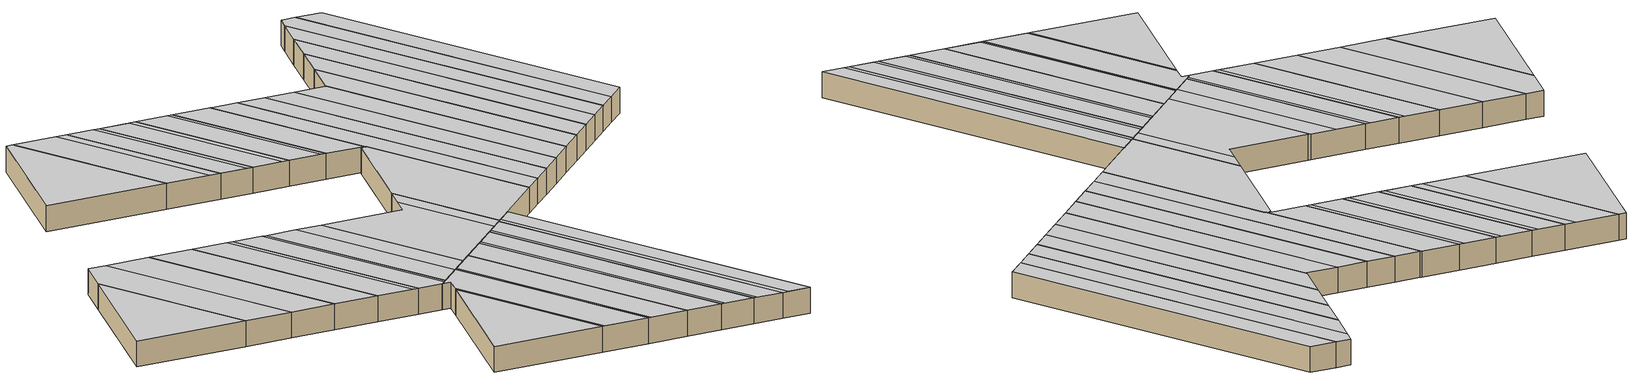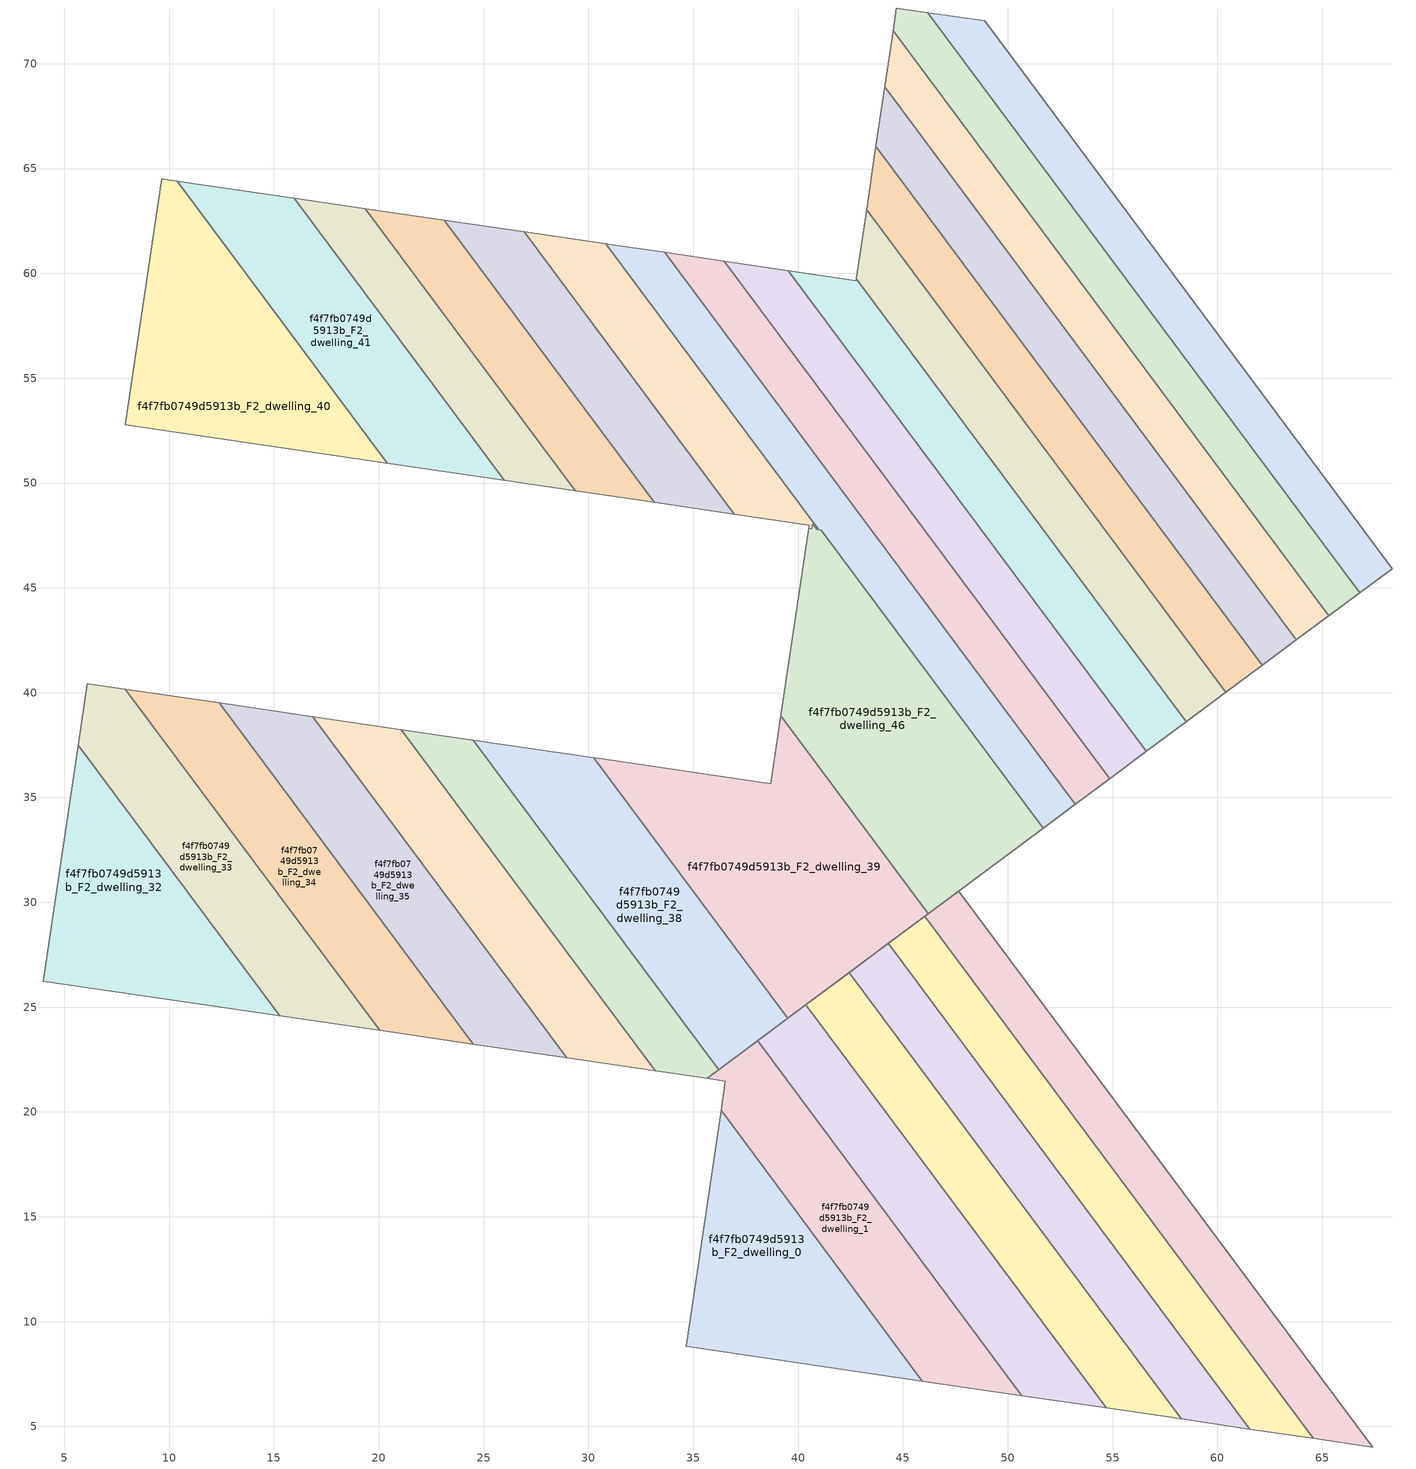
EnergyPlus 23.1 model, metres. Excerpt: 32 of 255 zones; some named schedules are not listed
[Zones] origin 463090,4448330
f4f7fb0749d5913b_F2_dwelling_0
 floor to f4f7fb0749d5913b_F1_dwelling_0 (EU_floor_Construction): 36.33,20.07 45.93,7.17 34.66,8.82 z6
 wall adiabatic (EU_wall_Construction): 36.33,20.07 34.66,8.82 45.93,7.17 z6:9
 wall to f4f7fb0749d5913b_F2_dwelling_1 (EU_wall_Construction): 45.93,7.17 36.33,20.07 z6:9
 ceiling to f4f7fb0749d5913b_F3_dwelling_0 (EU_floor_Construction): 45.93,7.17 36.33,20.07 34.66,8.82 z9
f4f7fb0749d5913b_F2_dwelling_1
 floor to f4f7fb0749d5913b_F1_dwelling_1 (EU_floor_Construction): 38.07,23.39 50.67,6.47 45.93,7.17 36.33,20.07 36.53,21.47 35.66,21.6 z6
 wall adiabatic (EU_wall_Construction): 38.07,23.39 35.66,21.6 36.53,21.47 36.33,20.07 / 45.93,7.17 50.67,6.47 z6:9
 wall to f4f7fb0749d5913b_F2_dwelling_2 (EU_wall_Construction): 50.67,6.47 38.07,23.39 z6:9
 ceiling to f4f7fb0749d5913b_F3_dwelling_1 (EU_floor_Construction): 50.67,6.47 38.07,23.39 35.66,21.6 36.53,21.47 36.35,20.25 46.11,7.14 z9
 ceiling to f4f7fb0749d5913b_F3_dwelling_0 (EU_floor_Construction): 46.11,7.14 36.35,20.25 36.33,20.07 45.93,7.17 z9
f4f7fb0749d5913b_F2_dwelling_2
 floor to f4f7fb0749d5913b_F1_dwelling_2 (EU_floor_Construction): 40.38,25.11 54.69,5.88 50.67,6.47 38.07,23.39 z6
 wall to f4f7fb0749d5913b_F2_dwelling_3 (EU_wall_Construction): 54.69,5.88 40.38,25.11 z6:9
 wall adiabatic (EU_wall_Construction): 50.67,6.47 54.69,5.88 / 40.38,25.11 38.07,23.39 z6:9
 ceiling to f4f7fb0749d5913b_F3_dwelling_2 (EU_floor_Construction): 54.69,5.88 40.38,25.11 38.23,23.51 50.94,6.43 z9
 ceiling to f4f7fb0749d5913b_F3_dwelling_1 (EU_floor_Construction): 50.94,6.43 38.23,23.51 38.07,23.39 50.67,6.47 z9
f4f7fb0749d5913b_F2_dwelling_3
 floor to f4f7fb0749d5913b_F1_dwelling_3 (EU_floor_Construction): 42.43,26.64 58.28,5.36 54.69,5.88 40.38,25.11 z6
 wall to f4f7fb0749d5913b_F2_dwelling_4 (EU_wall_Construction): 58.28,5.36 42.43,26.64 z6:9
 wall adiabatic (EU_wall_Construction): 54.69,5.88 58.28,5.36 / 42.43,26.64 40.38,25.11 z6:9
 ceiling adiabatic (EU_roof_Construction): 58.28,5.36 42.43,26.64 40.38,25.11 54.69,5.88 z9
f4f7fb0749d5913b_F2_dwelling_32
 floor to f4f7fb0749d5913b_F1_dwelling_32 (EU_floor_Construction): 5.66,37.49 15.27,24.59 4,26.24 z6
 wall adiabatic (EU_wall_Construction): 5.66,37.49 4,26.24 15.27,24.59 z6:9
 wall to f4f7fb0749d5913b_F2_dwelling_33 (EU_wall_Construction): 15.27,24.59 5.66,37.49 z6:9
 ceiling to f4f7fb0749d5913b_F3_dwelling_31 (EU_floor_Construction): 15.27,24.59 5.66,37.49 4,26.24 z9
f4f7fb0749d5913b_F2_dwelling_33
 floor to f4f7fb0749d5913b_F1_dwelling_33 (EU_floor_Construction): 7.92,40.17 20.04,23.89 15.27,24.59 5.66,37.49 6.1,40.43 z6
 wall adiabatic (EU_wall_Construction): 15.27,24.59 20.04,23.89 / 7.92,40.17 6.1,40.43 5.66,37.49 z6:9
 wall to f4f7fb0749d5913b_F2_dwelling_34 (EU_wall_Construction): 20.04,23.89 7.92,40.17 z6:9
 ceiling to f4f7fb0749d5913b_F3_dwelling_32 (EU_floor_Construction): 20.04,23.89 7.92,40.17 6.1,40.43 5.66,37.49 15.27,24.59 z9
f4f7fb0749d5913b_F2_dwelling_34
 floor to f4f7fb0749d5913b_F1_dwelling_34 (EU_floor_Construction): 12.39,39.51 24.5,23.23 20.04,23.89 7.92,40.17 z6
 wall adiabatic (EU_wall_Construction): 12.39,39.51 7.92,40.17 / 20.04,23.89 24.5,23.23 z6:9
 wall to f4f7fb0749d5913b_F2_dwelling_35 (EU_wall_Construction): 24.5,23.23 12.39,39.51 z6:9
 ceiling to f4f7fb0749d5913b_F3_dwelling_33 (EU_floor_Construction): 24.5,23.23 12.39,39.51 7.92,40.17 20.04,23.89 z9
f4f7fb0749d5913b_F2_dwelling_35
 floor to f4f7fb0749d5913b_F1_dwelling_35 (EU_floor_Construction): 16.85,38.86 28.97,22.58 24.5,23.23 12.39,39.51 z6
 wall adiabatic (EU_wall_Construction): 16.85,38.86 12.39,39.51 / 24.5,23.23 28.97,22.58 z6:9
 wall to f4f7fb0749d5913b_F2_dwelling_36 (EU_wall_Construction): 28.97,22.58 16.85,38.86 z6:9
 ceiling to f4f7fb0749d5913b_F3_dwelling_34 (EU_floor_Construction): 28.97,22.58 16.85,38.86 12.39,39.51 24.5,23.23 z9
f4f7fb0749d5913b_F2_dwelling_36
 floor to f4f7fb0749d5913b_F1_dwelling_36 (EU_floor_Construction): 21.08,38.24 33.19,21.96 28.97,22.58 16.85,38.86 z6
 wall adiabatic (EU_wall_Construction): 21.08,38.24 16.85,38.86 / 28.97,22.58 33.19,21.96 z6:9
 wall to f4f7fb0749d5913b_F2_dwelling_37 (EU_wall_Construction): 33.19,21.96 21.08,38.24 z6:9
 ceiling to f4f7fb0749d5913b_F3_dwelling_35 (EU_floor_Construction): 32.56,22.05 20.45,38.33 16.85,38.86 28.97,22.58 z9
 ceiling to f4f7fb0749d5913b_F3_dwelling_36 (EU_floor_Construction): 33.19,21.96 21.08,38.24 20.45,38.33 32.56,22.05 z9
f4f7fb0749d5913b_F2_dwelling_37
 floor to f4f7fb0749d5913b_F1_dwelling_37 (EU_floor_Construction): 24.51,37.74 36.21,22.01 35.66,21.6 33.19,21.96 21.08,38.24 z6
 wall adiabatic (EU_wall_Construction): 33.19,21.96 35.66,21.6 36.21,22.01 / 24.51,37.74 21.08,38.24 z6:9
 wall to f4f7fb0749d5913b_F2_dwelling_38 (EU_wall_Construction): 36.21,22.01 24.51,37.74 z6:9
 ceiling to f4f7fb0749d5913b_F3_dwelling_36 (EU_floor_Construction): 35.97,21.83 24.09,37.8 21.08,38.24 33.19,21.96 35.66,21.6 z9
 ceiling to f4f7fb0749d5913b_F3_dwelling_37 (EU_floor_Construction): 36.21,22.01 24.51,37.74 24.09,37.8 35.97,21.83 z9
f4f7fb0749d5913b_F2_dwelling_38
 floor to f4f7fb0749d5913b_F1_dwelling_38 (EU_floor_Construction): 30.25,36.89 39.51,24.46 36.21,22.01 24.51,37.74 z6
 wall adiabatic (EU_wall_Construction): 30.25,36.89 24.51,37.74 / 36.21,22.01 39.51,24.46 z6:9
 wall to f4f7fb0749d5913b_F2_dwelling_39 (EU_wall_Construction): 39.51,24.46 30.25,36.89 z6:9
 ceiling to f4f7fb0749d5913b_F3_dwelling_37 (EU_floor_Construction): 37.98,23.33 27.59,37.28 24.51,37.74 36.21,22.01 z9
 ceiling to f4f7fb0749d5913b_F3_dwelling_38 (EU_floor_Construction): 39.51,24.46 30.25,36.89 27.6,37.28 37.98,23.33 z9
f4f7fb0749d5913b_F2_dwelling_39
 floor to f4f7fb0749d5913b_F1_dwelling_39 (EU_floor_Construction): 39.18,38.9 46.21,29.45 39.63,24.56 39.51,24.46 30.25,36.89 30.47,36.86 38.7,35.66 z6
 wall adiabatic (EU_wall_Construction): 39.18,38.9 38.7,35.66 30.47,36.86 30.25,36.89 / 39.51,24.46 39.63,24.56 46.21,29.45 z6:9
 wall to f4f7fb0749d5913b_F2_dwelling_46 (EU_wall_Construction): 46.21,29.45 39.18,38.9 z6:9
 ceiling to f4f7fb0749d5913b_F3_dwelling_38 (EU_floor_Construction): 42.69,26.83 45.21,28.71 38.92,37.15 38.7,35.66 30.47,36.86 30.25,36.89 39.51,24.46 39.6,24.53 39.63,24.56 42.62,26.78 z9
 ceiling to f4f7fb0749d5913b_F3_dwelling_45 (EU_floor_Construction): 46.21,29.45 39.18,38.9 38.92,37.15 45.21,28.71 z9
f4f7fb0749d5913b_F2_dwelling_4
 floor to f4f7fb0749d5913b_F1_dwelling_4 (EU_floor_Construction): 44.31,28.04 61.55,4.88 58.28,5.36 42.43,26.64 z6
 wall to f4f7fb0749d5913b_F2_dwelling_5 (EU_wall_Construction): 61.55,4.88 44.31,28.04 z6:9
 wall adiabatic (EU_wall_Construction): 58.28,5.36 61.55,4.88 / 44.31,28.04 42.43,26.64 z6:9
 ceiling to f4f7fb0749d5913b_F3_dwelling_4 (EU_floor_Construction): 61.55,4.88 44.31,28.04 42.69,26.83 58.71,5.29 z9
 ceiling to f4f7fb0749d5913b_F3_dwelling_3 (EU_floor_Construction): 58.71,5.29 42.69,26.83 42.43,26.64 58.28,5.36 z9
f4f7fb0749d5913b_F2_dwelling_40
 floor to f4f7fb0749d5913b_F1_dwelling_40 (EU_floor_Construction): 10.39,64.41 20.41,50.94 7.92,52.78 9.65,64.51 z6
 wall adiabatic (EU_wall_Construction): 10.39,64.41 9.65,64.51 7.92,52.78 20.41,50.94 z6:9
 wall to f4f7fb0749d5913b_F2_dwelling_41 (EU_wall_Construction): 20.41,50.94 10.39,64.41 z6:9
 ceiling to f4f7fb0749d5913b_F3_dwelling_39 (EU_floor_Construction): 20.41,50.94 10.39,64.41 9.65,64.51 7.92,52.78 z9
f4f7fb0749d5913b_F2_dwelling_41
 floor to f4f7fb0749d5913b_F1_dwelling_41 (EU_floor_Construction): 15.97,63.59 25.99,50.12 20.41,50.94 10.39,64.41 z6
 wall adiabatic (EU_wall_Construction): 20.41,50.94 25.99,50.12 / 15.97,63.59 10.39,64.41 z6:9
 wall to f4f7fb0749d5913b_F2_dwelling_42 (EU_wall_Construction): 25.99,50.12 15.97,63.59 z6:9
 ceiling to f4f7fb0749d5913b_F3_dwelling_40 (EU_floor_Construction): 24.8,50.3 14.78,63.76 10.39,64.41 20.41,50.94 z9
 ceiling to f4f7fb0749d5913b_F3_dwelling_41 (EU_floor_Construction): 25.99,50.12 15.97,63.59 14.78,63.76 24.8,50.3 z9
f4f7fb0749d5913b_F2_dwelling_42
 floor to f4f7fb0749d5913b_F1_dwelling_42 (EU_floor_Construction): 19.34,63.09 29.36,49.63 25.99,50.12 15.97,63.59 z6
 wall to f4f7fb0749d5913b_F2_dwelling_43 (EU_wall_Construction): 29.36,49.63 19.34,63.09 z6:9
 wall adiabatic (EU_wall_Construction): 25.99,50.12 29.36,49.63 / 19.34,63.09 15.97,63.59 z6:9
 ceiling to f4f7fb0749d5913b_F3_dwelling_41 (EU_floor_Construction): 28.73,49.72 18.71,63.18 15.97,63.59 25.99,50.12 z9
 ceiling to f4f7fb0749d5913b_F3_dwelling_42 (EU_floor_Construction): 29.36,49.63 19.34,63.09 18.71,63.18 28.73,49.72 z9
f4f7fb0749d5913b_F2_dwelling_43
 floor to f4f7fb0749d5913b_F1_dwelling_43 (EU_floor_Construction): 23.11,62.54 33.13,49.08 29.36,49.63 19.34,63.09 z6
 wall adiabatic (EU_wall_Construction): 23.11,62.54 19.34,63.09 / 29.36,49.63 33.13,49.08 z6:9
 wall to f4f7fb0749d5913b_F2_dwelling_44 (EU_wall_Construction): 33.13,49.08 23.11,62.54 z6:9
 ceiling to f4f7fb0749d5913b_F3_dwelling_42 (EU_floor_Construction): 32.43,49.18 22.41,62.64 19.34,63.09 29.36,49.63 z9
 ceiling to f4f7fb0749d5913b_F3_dwelling_43 (EU_floor_Construction): 33.13,49.08 23.11,62.54 22.55,62.62 22.41,62.64 32.43,49.18 z9
f4f7fb0749d5913b_F2_dwelling_44
 floor to f4f7fb0749d5913b_F1_dwelling_44 (EU_floor_Construction): 26.93,61.98 36.95,48.52 33.13,49.08 23.11,62.54 z6
 wall adiabatic (EU_wall_Construction): 26.93,61.98 23.11,62.54 / 33.13,49.08 36.95,48.52 z6:9
 wall to f4f7fb0749d5913b_F2_dwelling_45 (EU_wall_Construction): 36.95,48.52 26.93,61.98 z6:9
 ceiling adiabatic (EU_roof_Construction): 36.39,48.6 26.37,62.06 23.11,62.54 33.13,49.08 z9
 ceiling to f4f7fb0749d5913b_F3_dwelling_44 (EU_floor_Construction): 36.95,48.52 26.93,61.98 26.37,62.06 36.39,48.6 z9
f4f7fb0749d5913b_F2_dwelling_45
 floor to f4f7fb0749d5913b_F1_dwelling_45 (EU_floor_Construction): 30.84,61.41 40.99,47.77 40.9,47.79 40.69,48.06 40.65,47.82 40.5,47.84 40.53,47.99 36.95,48.52 26.93,61.98 z6
 wall to f4f7fb0749d5913b_F2_dwelling_46 (EU_wall_Construction): 40.5,47.84 40.65,47.82 40.69,48.06 40.9,47.79 z6:9
 wall adiabatic (EU_wall_Construction): 36.95,48.52 40.53,47.99 40.5,47.84 / 30.84,61.41 26.93,61.98 / 40.9,47.79 40.99,47.77 z6:9
 wall to f4f7fb0749d5913b_F2_dwelling_47 (EU_wall_Construction): 40.99,47.77 30.84,61.41 z6:9
 ceiling to f4f7fb0749d5913b_F3_dwelling_44 (EU_floor_Construction): 40.99,47.77 30.84,61.41 26.93,61.98 36.95,48.52 40.53,47.99 40.5,47.84 40.65,47.82 40.69,48.06 40.9,47.79 z9
f4f7fb0749d5913b_F2_dwelling_46
 floor to f4f7fb0749d5913b_F1_dwelling_46 (EU_floor_Construction): 41.1,47.75 51.69,33.53 46.21,29.45 39.18,38.9 40.5,47.84 40.65,47.82 40.69,48.06 40.9,47.79 z6
 wall adiabatic (EU_wall_Construction): 41.1,47.75 40.9,47.79 / 46.21,29.45 51.69,33.53 / 40.5,47.84 39.18,38.9 z6:9
 wall to f4f7fb0749d5913b_F2_dwelling_47 (EU_wall_Construction): 51.69,33.53 41.1,47.75 z6:9
 ceiling to f4f7fb0749d5913b_F3_dwelling_45 (EU_floor_Construction): 51.69,33.53 41.1,47.75 40.9,47.79 40.69,48.06 40.65,47.82 40.5,47.84 39.18,38.9 46.21,29.45 z9
f4f7fb0749d5913b_F2_dwelling_47
 floor to f4f7fb0749d5913b_F1_dwelling_47 (EU_floor_Construction): 41.1,47.75 40.99,47.77 30.84,61.41 30.96,61.39 33.64,61 53.23,34.68 51.69,33.53 z6
 wall adiabatic (EU_wall_Construction): 33.64,61 30.96,61.39 30.84,61.41 / 51.69,33.53 53.23,34.68 / 40.99,47.77 41.1,47.75 z6:9
 wall to f4f7fb0749d5913b_F2_dwelling_48 (EU_wall_Construction): 53.23,34.68 33.64,61 z6:9
 ceiling to f4f7fb0749d5913b_F3_dwelling_46 (EU_floor_Construction): 53.23,34.68 33.64,61 30.96,61.39 30.84,61.41 40.99,47.77 41.1,47.75 51.69,33.53 z9
f4f7fb0749d5913b_F2_dwelling_48
 floor to f4f7fb0749d5913b_F1_dwelling_48 (EU_floor_Construction): 36.49,60.58 54.86,35.89 53.23,34.68 33.64,61 z6
 wall adiabatic (EU_wall_Construction): 36.49,60.58 33.64,61 / 53.23,34.68 54.86,35.89 z6:9
 wall to f4f7fb0749d5913b_F2_dwelling_49 (EU_wall_Construction): 54.86,35.89 36.49,60.58 z6:9
 ceiling to f4f7fb0749d5913b_F3_dwelling_47 (EU_floor_Construction): 54.86,35.89 36.49,60.58 33.64,61 53.23,34.68 z9
f4f7fb0749d5913b_F2_dwelling_49
 floor to f4f7fb0749d5913b_F1_dwelling_49 (EU_floor_Construction): 39.54,60.13 56.61,37.2 54.86,35.89 36.49,60.58 z6
 wall adiabatic (EU_wall_Construction): 39.54,60.13 36.49,60.58 / 54.86,35.89 56.61,37.2 z6:9
 wall to f4f7fb0749d5913b_F2_dwelling_50 (EU_wall_Construction): 56.61,37.2 39.54,60.13 z6:9
 ceiling to f4f7fb0749d5913b_F3_dwelling_48 (EU_floor_Construction): 56.61,37.2 39.54,60.13 36.49,60.58 54.86,35.89 z9
f4f7fb0749d5913b_F2_dwelling_5
 floor to f4f7fb0749d5913b_F1_dwelling_5 (EU_floor_Construction): 46.04,29.33 64.57,4.43 61.55,4.88 44.31,28.04 z6
 wall to f4f7fb0749d5913b_F2_dwelling_6 (EU_wall_Construction): 64.57,4.43 46.04,29.33 z6:9
 wall adiabatic (EU_wall_Construction): 61.55,4.88 64.57,4.43 / 46.04,29.33 44.31,28.04 z6:9
 ceiling to f4f7fb0749d5913b_F3_dwelling_5 (EU_floor_Construction): 64.57,4.43 46.05,29.33 44.6,28.25 62.05,4.8 z9
 ceiling to f4f7fb0749d5913b_F3_dwelling_4 (EU_floor_Construction): 62.05,4.8 44.6,28.25 44.31,28.04 61.55,4.88 z9
f4f7fb0749d5913b_F2_dwelling_50
 floor to f4f7fb0749d5913b_F1_dwelling_50 (EU_floor_Construction): 42.78,59.74 58.51,38.61 56.61,37.2 39.54,60.13 42.77,59.66 z6
 wall adiabatic (EU_wall_Construction): 56.61,37.2 58.51,38.61 / 42.78,59.74 42.77,59.66 39.54,60.13 z6:9
 wall to f4f7fb0749d5913b_F2_dwelling_51 (EU_wall_Construction): 58.51,38.61 42.78,59.74 z6:9
 ceiling to f4f7fb0749d5913b_F3_dwelling_49 (EU_floor_Construction): 58.51,38.61 42.78,59.74 42.77,59.66 39.54,60.13 56.61,37.2 z9
f4f7fb0749d5913b_F2_dwelling_51
 floor to f4f7fb0749d5913b_F1_dwelling_51 (EU_floor_Construction): 43.27,63.03 60.4,40.01 58.51,38.61 42.78,59.74 z6
 wall adiabatic (EU_wall_Construction): 43.27,63.03 42.78,59.74 / 58.51,38.61 60.4,40.01 z6:9
 wall to f4f7fb0749d5913b_F2_dwelling_52 (EU_wall_Construction): 60.4,40.01 43.27,63.03 z6:9
 ceiling to f4f7fb0749d5913b_F3_dwelling_50 (EU_floor_Construction): 60.4,40.01 43.27,63.03 42.78,59.74 58.51,38.61 z9
f4f7fb0749d5913b_F2_dwelling_52
 floor to f4f7fb0749d5913b_F1_dwelling_52 (EU_floor_Construction): 43.72,66.07 62.14,41.31 60.4,40.01 43.27,63.03 z6
 wall adiabatic (EU_wall_Construction): 43.72,66.07 43.27,63.03 / 60.4,40.01 62.14,41.31 z6:9
 wall to f4f7fb0749d5913b_F2_dwelling_53 (EU_wall_Construction): 62.14,41.31 43.72,66.07 z6:9
 ceiling to f4f7fb0749d5913b_F3_dwelling_51 (EU_floor_Construction): 62.14,41.31 43.72,66.07 43.27,63.03 60.4,40.01 z9
f4f7fb0749d5913b_F2_dwelling_53
 floor to f4f7fb0749d5913b_F1_dwelling_53 (EU_floor_Construction): 44.14,68.91 63.77,42.52 62.14,41.31 43.72,66.07 z6
 wall adiabatic (EU_wall_Construction): 44.14,68.91 43.72,66.07 / 62.14,41.31 63.77,42.52 z6:9
 wall to f4f7fb0749d5913b_F2_dwelling_54 (EU_wall_Construction): 63.77,42.52 44.14,68.91 z6:9
 ceiling to f4f7fb0749d5913b_F3_dwelling_52 (EU_floor_Construction): 63.77,42.52 44.14,68.91 43.72,66.07 62.14,41.31 z9
f4f7fb0749d5913b_F2_dwelling_54
 floor to f4f7fb0749d5913b_F1_dwelling_54 (EU_floor_Construction): 44.53,71.58 65.31,43.67 63.77,42.52 44.14,68.91 z6
 wall adiabatic (EU_wall_Construction): 44.53,71.58 44.14,68.91 / 63.77,42.52 65.31,43.67 z6:9
 wall to f4f7fb0749d5913b_F2_dwelling_55 (EU_wall_Construction): 65.31,43.67 44.53,71.58 z6:9
 ceiling to f4f7fb0749d5913b_F3_dwelling_53 (EU_floor_Construction): 65.31,43.67 44.53,71.58 44.14,68.91 63.77,42.52 z9
f4f7fb0749d5913b_F2_dwelling_55
 floor to f4f7fb0749d5913b_F1_dwelling_55 (EU_floor_Construction): 46.19,72.44 66.79,44.77 65.31,43.67 44.53,71.58 44.69,72.66 z6
 wall adiabatic (EU_wall_Construction): 65.31,43.67 66.79,44.77 / 46.19,72.44 44.69,72.66 44.53,71.58 z6:9
 wall to f4f7fb0749d5913b_F2_dwelling_56 (EU_wall_Construction): 66.79,44.77 46.19,72.44 z6:9
 ceiling to f4f7fb0749d5913b_F3_dwelling_54 (EU_floor_Construction): 66.79,44.77 46.19,72.44 44.69,72.66 44.53,71.58 65.31,43.67 z9
f4f7fb0749d5913b_F2_dwelling_56
 floor to f4f7fb0749d5913b_F1_dwelling_56 (EU_floor_Construction): 48.9,72.04 68.34,45.92 66.79,44.77 46.19,72.44 z6
 wall adiabatic (EU_wall_Construction): 48.9,72.04 46.19,72.44 / 66.79,44.77 68.34,45.92 z6:9
 wall to f4f7fb0749d5913b_F2_dwelling_57 (EU_wall_Construction): 68.34,45.92 48.9,72.04 z6:9
 ceiling to f4f7fb0749d5913b_F3_dwelling_55 (EU_floor_Construction): 68.34,45.92 48.9,72.04 46.19,72.44 66.79,44.77 z9
f4f7fb0749d5913b_F2_dwelling_6
 floor to f4f7fb0749d5913b_F1_dwelling_6 (EU_floor_Construction): 47.67,30.54 67.4,4.02 64.57,4.43 46.04,29.33 z6
 wall to f4f7fb0749d5913b_F2_dwelling_7 (EU_wall_Construction): 67.4,4.02 47.67,30.54 z6:9
 wall adiabatic (EU_wall_Construction): 64.57,4.43 67.4,4.02 / 47.67,30.54 46.04,29.33 z6:9
 ceiling to f4f7fb0749d5913b_F3_dwelling_6 (EU_floor_Construction): 67.4,4.02 47.67,30.54 46.37,29.57 65.14,4.35 z9
 ceiling to f4f7fb0749d5913b_F3_dwelling_5 (EU_floor_Construction): 65.14,4.35 46.37,29.57 46.05,29.33 64.57,4.43 z9
[Building]
EU S2 Campaign: North Axis=0; Terrain=City; Solar Distribution=FullExterior
[Site:Location]
Yerevan-Zvartnots.Intl.AP: Latitude=40.15; Longitude=44.383; Time Zone=4; Elevation=854
[SizingPeriod:WeatherFileDays]
AnnualSizingPeriod: Begin Month=1; Begin Day of Month=1; End Month=12; End Day of Month=31; Day of Week for Start Day=Monday; Use Weather File Daylight Saving Period=No; Use Weather File Rain and Snow Indicators=No
[MATERIAL]
EU_InternalMass_Material: Roughness=MediumRough; Thickness=0.1; Conductivity=1; Density=1800; Specific Heat=900; Thermal Absorptance=0.9; Solar Absorptance=0.7; Visible Absorptance=0.7
[MATERIAL:NOMASS] Roughness=MediumRough; Thermal Absorptance=0.9; Solar Absorptance=0.7; Visible Absorptance=0.7
Name | Thermal Resistance
EU_wall_NoMass | 1.08488
EU_roof_NoMass | 1.50123
EU_floor_NoMass | 0.493739
[CONSTRUCTION]
EU_wall_Construction: EU_wall_NoMass
EU_roof_Construction: EU_roof_NoMass
EU_floor_Construction: EU_floor_NoMass
EU_InternalMass_Construction: EU_InternalMass_Material
[ZONE] Type=1; Multiplier=1; Ceiling Height=autocalculate; Floor Area=autocalculate; Part of Total Floor Area=Yes
Name | Volume
f4f7fb0749d5913b_F2_dwelling_0; f4f7fb0749d5913b_F2_dwelling_32 | 194.309
f4f7fb0749d5913b_F2_dwelling_1 | 194.262
f4f7fb0749d5913b_F2_dwelling_2 | 194.34
f4f7fb0749d5913b_F2_dwelling_3 | 194.289
f4f7fb0749d5913b_F2_dwelling_33 | 194.268
f4f7fb0749d5913b_F2_dwelling_34 | 194.323
f4f7fb0749d5913b_F2_dwelling_35 | 194.274
f4f7fb0749d5913b_F2_dwelling_36 | 183.824
f4f7fb0749d5913b_F2_dwelling_37 | 148.698
f4f7fb0749d5913b_F2_dwelling_38 | 216.167
f4f7fb0749d5913b_F2_dwelling_39 | 299.967
f4f7fb0749d5913b_F2_dwelling_4 | 194.328
f4f7fb0749d5913b_F2_dwelling_40 | 237.947
f4f7fb0749d5913b_F2_dwelling_41 | 200.844
f4f7fb0749d5913b_F2_dwelling_42 | 121.241
f4f7fb0749d5913b_F2_dwelling_43 | 135.643
f4f7fb0749d5913b_F2_dwelling_44 | 137.301
f4f7fb0749d5913b_F2_dwelling_45 | 140.743
f4f7fb0749d5913b_F2_dwelling_46 | 310.631
f4f7fb0749d5913b_F2_dwelling_47 | 198.592
f4f7fb0749d5913b_F2_dwelling_48 | 194.255
f4f7fb0749d5913b_F2_dwelling_49 | 194.307
f4f7fb0749d5913b_F2_dwelling_5 | 194.272
f4f7fb0749d5913b_F2_dwelling_50 | 194.252
f4f7fb0749d5913b_F2_dwelling_51 | 194.317
f4f7fb0749d5913b_F2_dwelling_52; f4f7fb0749d5913b_F2_dwelling_6 | 194.247
f4f7fb0749d5913b_F2_dwelling_53 | 194.31
f4f7fb0749d5913b_F2_dwelling_54 | 194.285
f4f7fb0749d5913b_F2_dwelling_55 | 194.334
f4f7fb0749d5913b_F2_dwelling_56 | 194.277
[INTERNALMASS] Construction=EU_InternalMass_Construction
Name | Zone or ZoneList | Surface Area
f4f7fb0749d5913b_F2_dwelling_0_EU_InternalMass | f4f7fb0749d5913b_F2_dwelling_0 | 64.7697
f4f7fb0749d5913b_F2_dwelling_1_EU_InternalMass | f4f7fb0749d5913b_F2_dwelling_1 | 64.7539
f4f7fb0749d5913b_F2_dwelling_2_EU_InternalMass | f4f7fb0749d5913b_F2_dwelling_2 | 64.78
f4f7fb0749d5913b_F2_dwelling_3_EU_InternalMass | f4f7fb0749d5913b_F2_dwelling_3 | 64.7631
f4f7fb0749d5913b_F2_dwelling_4_EU_InternalMass | f4f7fb0749d5913b_F2_dwelling_4 | 64.776
f4f7fb0749d5913b_F2_dwelling_5_EU_InternalMass | f4f7fb0749d5913b_F2_dwelling_5 | 64.7572
f4f7fb0749d5913b_F2_dwelling_6_EU_InternalMass | f4f7fb0749d5913b_F2_dwelling_6 | 64.7488
f4f7fb0749d5913b_F2_dwelling_32_EU_InternalMass | f4f7fb0749d5913b_F2_dwelling_32 | 64.7697
f4f7fb0749d5913b_F2_dwelling_33_EU_InternalMass | f4f7fb0749d5913b_F2_dwelling_33 | 64.7561
f4f7fb0749d5913b_F2_dwelling_34_EU_InternalMass | f4f7fb0749d5913b_F2_dwelling_34 | 64.7741
f4f7fb0749d5913b_F2_dwelling_35_EU_InternalMass | f4f7fb0749d5913b_F2_dwelling_35 | 64.7579
f4f7fb0749d5913b_F2_dwelling_36_EU_InternalMass | f4f7fb0749d5913b_F2_dwelling_36 | 61.2747
f4f7fb0749d5913b_F2_dwelling_37_EU_InternalMass | f4f7fb0749d5913b_F2_dwelling_37 | 49.5663
f4f7fb0749d5913b_F2_dwelling_38_EU_InternalMass | f4f7fb0749d5913b_F2_dwelling_38 | 72.0642
f4f7fb0749d5913b_F2_dwelling_39_EU_InternalMass | f4f7fb0749d5913b_F2_dwelling_39 | 99.9807
f4f7fb0749d5913b_F2_dwelling_40_EU_InternalMass | f4f7fb0749d5913b_F2_dwelling_40 | 79.3176
f4f7fb0749d5913b_F2_dwelling_41_EU_InternalMass | f4f7fb0749d5913b_F2_dwelling_41 | 66.9432
f4f7fb0749d5913b_F2_dwelling_42_EU_InternalMass | f4f7fb0749d5913b_F2_dwelling_42 | 40.4137
f4f7fb0749d5913b_F2_dwelling_43_EU_InternalMass | f4f7fb0749d5913b_F2_dwelling_43 | 45.2099
f4f7fb0749d5913b_F2_dwelling_44_EU_InternalMass | f4f7fb0749d5913b_F2_dwelling_44 | 45.7745
f4f7fb0749d5913b_F2_dwelling_45_EU_InternalMass | f4f7fb0749d5913b_F2_dwelling_45 | 46.9132
f4f7fb0749d5913b_F2_dwelling_46_EU_InternalMass | f4f7fb0749d5913b_F2_dwelling_46 | 103.538
f4f7fb0749d5913b_F2_dwelling_47_EU_InternalMass | f4f7fb0749d5913b_F2_dwelling_47 | 66.2029
f4f7fb0749d5913b_F2_dwelling_48_EU_InternalMass | f4f7fb0749d5913b_F2_dwelling_48 | 64.7515
f4f7fb0749d5913b_F2_dwelling_49_EU_InternalMass | f4f7fb0749d5913b_F2_dwelling_49 | 64.769
f4f7fb0749d5913b_F2_dwelling_50_EU_InternalMass | f4f7fb0749d5913b_F2_dwelling_50 | 64.7507
f4f7fb0749d5913b_F2_dwelling_51_EU_InternalMass | f4f7fb0749d5913b_F2_dwelling_51 | 64.7724
f4f7fb0749d5913b_F2_dwelling_52_EU_InternalMass | f4f7fb0749d5913b_F2_dwelling_52 | 64.7493
f4f7fb0749d5913b_F2_dwelling_53_EU_InternalMass | f4f7fb0749d5913b_F2_dwelling_53 | 64.7703
f4f7fb0749d5913b_F2_dwelling_54_EU_InternalMass | f4f7fb0749d5913b_F2_dwelling_54 | 64.7615
f4f7fb0749d5913b_F2_dwelling_55_EU_InternalMass | f4f7fb0749d5913b_F2_dwelling_55 | 64.7782
f4f7fb0749d5913b_F2_dwelling_56_EU_InternalMass | f4f7fb0749d5913b_F2_dwelling_56 | 64.7588
[OTHEREQUIPMENT] Fuel Type=Electricity; Design Level Calculation Method=Watts/Area; Power per Zone Floor Area=1; Fraction Latent=0; Fraction Radiant=0; Fraction Lost=0; Carbon Dioxide Generation Rate=0; EndUse Subcategory=EU_Step8_InternalGains
Name | Zone or ZoneList or Space or SpaceList | Schedule
EU_Step8_InternalGain_f4f7fb0749d5913b_F2_dwelling_0_f000 | f4f7fb0749d5913b_F2_dwelling_0 | EU_Step8_GainSchedule_f4f7fb0749d5913b_F2_dwelling_0_f000
EU_Step8_InternalGain_f4f7fb0749d5913b_F2_dwelling_1_f000 | f4f7fb0749d5913b_F2_dwelling_1 | EU_Step8_GainSchedule_f4f7fb0749d5913b_F2_dwelling_1_f000
EU_Step8_InternalGain_f4f7fb0749d5913b_F2_dwelling_2_f000 | f4f7fb0749d5913b_F2_dwelling_2 | EU_Step8_GainSchedule_f4f7fb0749d5913b_F2_dwelling_2_f000
EU_Step8_InternalGain_f4f7fb0749d5913b_F2_dwelling_3_f000 | f4f7fb0749d5913b_F2_dwelling_3 | EU_Step8_GainSchedule_f4f7fb0749d5913b_F2_dwelling_3_f000
EU_Step8_InternalGain_f4f7fb0749d5913b_F2_dwelling_4_f000 | f4f7fb0749d5913b_F2_dwelling_4 | EU_Step8_GainSchedule_f4f7fb0749d5913b_F2_dwelling_4_f000
EU_Step8_InternalGain_f4f7fb0749d5913b_F2_dwelling_5_f000 | f4f7fb0749d5913b_F2_dwelling_5 | EU_Step8_GainSchedule_f4f7fb0749d5913b_F2_dwelling_5_f000
EU_Step8_InternalGain_f4f7fb0749d5913b_F2_dwelling_6_f000 | f4f7fb0749d5913b_F2_dwelling_6 | EU_Step8_GainSchedule_f4f7fb0749d5913b_F2_dwelling_6_f000
EU_Step8_InternalGain_f4f7fb0749d5913b_F2_dwelling_32_f000 | f4f7fb0749d5913b_F2_dwelling_32 | EU_Step8_GainSchedule_f4f7fb0749d5913b_F2_dwelling_32_f000
EU_Step8_InternalGain_f4f7fb0749d5913b_F2_dwelling_33_f000 | f4f7fb0749d5913b_F2_dwelling_33 | EU_Step8_GainSchedule_f4f7fb0749d5913b_F2_dwelling_33_f000
EU_Step8_InternalGain_f4f7fb0749d5913b_F2_dwelling_34_f000 | f4f7fb0749d5913b_F2_dwelling_34 | EU_Step8_GainSchedule_f4f7fb0749d5913b_F2_dwelling_34_f000
EU_Step8_InternalGain_f4f7fb0749d5913b_F2_dwelling_35_f000 | f4f7fb0749d5913b_F2_dwelling_35 | EU_Step8_GainSchedule_f4f7fb0749d5913b_F2_dwelling_35_f000
EU_Step8_InternalGain_f4f7fb0749d5913b_F2_dwelling_36_f000 | f4f7fb0749d5913b_F2_dwelling_36 | EU_Step8_GainSchedule_f4f7fb0749d5913b_F2_dwelling_36_f000
EU_Step8_InternalGain_f4f7fb0749d5913b_F2_dwelling_37_f000 | f4f7fb0749d5913b_F2_dwelling_37 | EU_Step8_GainSchedule_f4f7fb0749d5913b_F2_dwelling_37_f000
EU_Step8_InternalGain_f4f7fb0749d5913b_F2_dwelling_38_f000 | f4f7fb0749d5913b_F2_dwelling_38 | EU_Step8_GainSchedule_f4f7fb0749d5913b_F2_dwelling_38_f000
EU_Step8_InternalGain_f4f7fb0749d5913b_F2_dwelling_39_f000 | f4f7fb0749d5913b_F2_dwelling_39 | EU_Step8_GainSchedule_f4f7fb0749d5913b_F2_dwelling_39_f000
EU_Step8_InternalGain_f4f7fb0749d5913b_F2_dwelling_40_f000 | f4f7fb0749d5913b_F2_dwelling_40 | EU_Step8_GainSchedule_f4f7fb0749d5913b_F2_dwelling_40_f000
EU_Step8_InternalGain_f4f7fb0749d5913b_F2_dwelling_41_f000 | f4f7fb0749d5913b_F2_dwelling_41 | EU_Step8_GainSchedule_f4f7fb0749d5913b_F2_dwelling_41_f000
EU_Step8_InternalGain_f4f7fb0749d5913b_F2_dwelling_42_f000 | f4f7fb0749d5913b_F2_dwelling_42 | EU_Step8_GainSchedule_f4f7fb0749d5913b_F2_dwelling_42_f000
EU_Step8_InternalGain_f4f7fb0749d5913b_F2_dwelling_43_f000 | f4f7fb0749d5913b_F2_dwelling_43 | EU_Step8_GainSchedule_f4f7fb0749d5913b_F2_dwelling_43_f000
EU_Step8_InternalGain_f4f7fb0749d5913b_F2_dwelling_44_f000 | f4f7fb0749d5913b_F2_dwelling_44 | EU_Step8_GainSchedule_f4f7fb0749d5913b_F2_dwelling_44_f000
EU_Step8_InternalGain_f4f7fb0749d5913b_F2_dwelling_45_f000 | f4f7fb0749d5913b_F2_dwelling_45 | EU_Step8_GainSchedule_f4f7fb0749d5913b_F2_dwelling_45_f000
EU_Step8_InternalGain_f4f7fb0749d5913b_F2_dwelling_46_f000 | f4f7fb0749d5913b_F2_dwelling_46 | EU_Step8_GainSchedule_f4f7fb0749d5913b_F2_dwelling_46_f000
EU_Step8_InternalGain_f4f7fb0749d5913b_F2_dwelling_47_f000 | f4f7fb0749d5913b_F2_dwelling_47 | EU_Step8_GainSchedule_f4f7fb0749d5913b_F2_dwelling_47_f000
EU_Step8_InternalGain_f4f7fb0749d5913b_F2_dwelling_48_f000 | f4f7fb0749d5913b_F2_dwelling_48 | EU_Step8_GainSchedule_f4f7fb0749d5913b_F2_dwelling_48_f000
EU_Step8_InternalGain_f4f7fb0749d5913b_F2_dwelling_49_f000 | f4f7fb0749d5913b_F2_dwelling_49 | EU_Step8_GainSchedule_f4f7fb0749d5913b_F2_dwelling_49_f000
EU_Step8_InternalGain_f4f7fb0749d5913b_F2_dwelling_50_f000 | f4f7fb0749d5913b_F2_dwelling_50 | EU_Step8_GainSchedule_f4f7fb0749d5913b_F2_dwelling_50_f000
EU_Step8_InternalGain_f4f7fb0749d5913b_F2_dwelling_51_f000 | f4f7fb0749d5913b_F2_dwelling_51 | EU_Step8_GainSchedule_f4f7fb0749d5913b_F2_dwelling_51_f000
EU_Step8_InternalGain_f4f7fb0749d5913b_F2_dwelling_52_f000 | f4f7fb0749d5913b_F2_dwelling_52 | EU_Step8_GainSchedule_f4f7fb0749d5913b_F2_dwelling_52_f000
EU_Step8_InternalGain_f4f7fb0749d5913b_F2_dwelling_53_f000 | f4f7fb0749d5913b_F2_dwelling_53 | EU_Step8_GainSchedule_f4f7fb0749d5913b_F2_dwelling_53_f000
EU_Step8_InternalGain_f4f7fb0749d5913b_F2_dwelling_54_f000 | f4f7fb0749d5913b_F2_dwelling_54 | EU_Step8_GainSchedule_f4f7fb0749d5913b_F2_dwelling_54_f000
EU_Step8_InternalGain_f4f7fb0749d5913b_F2_dwelling_55_f000 | f4f7fb0749d5913b_F2_dwelling_55 | EU_Step8_GainSchedule_f4f7fb0749d5913b_F2_dwelling_55_f000
EU_Step8_InternalGain_f4f7fb0749d5913b_F2_dwelling_56_f000 | f4f7fb0749d5913b_F2_dwelling_56 | EU_Step8_GainSchedule_f4f7fb0749d5913b_F2_dwelling_56_f000
[ZONEVENTILATION:DESIGNFLOWRATE] Schedule=EU_AlwaysOn; Design Flow Rate Calculation Method=AirChanges/Hour; Air Changes per Hour=0.540096; Ventilation Type=Natural; Fan Pressure Rise=0; Fan Total Efficiency=1; Constant Term Coefficient=1; Temperature Term Coefficient=0; Velocity Term Coefficient=0; Velocity Squared Term Coefficient=0; Minimum Indoor Temperature=-100; Maximum Indoor Temperature=100; Delta Temperature=-100; Minimum Outdoor Temperature=-100; Maximum Outdoor Temperature=100; Maximum Wind Speed=40
Name | Zone or ZoneList or Space or SpaceList
EU_ConstantAir_f4f7fb0749d5913b_F2_dwelling_0 | f4f7fb0749d5913b_F2_dwelling_0
EU_ConstantAir_f4f7fb0749d5913b_F2_dwelling_1 | f4f7fb0749d5913b_F2_dwelling_1
EU_ConstantAir_f4f7fb0749d5913b_F2_dwelling_2 | f4f7fb0749d5913b_F2_dwelling_2
EU_ConstantAir_f4f7fb0749d5913b_F2_dwelling_3 | f4f7fb0749d5913b_F2_dwelling_3
EU_ConstantAir_f4f7fb0749d5913b_F2_dwelling_4 | f4f7fb0749d5913b_F2_dwelling_4
EU_ConstantAir_f4f7fb0749d5913b_F2_dwelling_5 | f4f7fb0749d5913b_F2_dwelling_5
EU_ConstantAir_f4f7fb0749d5913b_F2_dwelling_6 | f4f7fb0749d5913b_F2_dwelling_6
EU_ConstantAir_f4f7fb0749d5913b_F2_dwelling_32 | f4f7fb0749d5913b_F2_dwelling_32
EU_ConstantAir_f4f7fb0749d5913b_F2_dwelling_33 | f4f7fb0749d5913b_F2_dwelling_33
EU_ConstantAir_f4f7fb0749d5913b_F2_dwelling_34 | f4f7fb0749d5913b_F2_dwelling_34
EU_ConstantAir_f4f7fb0749d5913b_F2_dwelling_35 | f4f7fb0749d5913b_F2_dwelling_35
EU_ConstantAir_f4f7fb0749d5913b_F2_dwelling_36 | f4f7fb0749d5913b_F2_dwelling_36
EU_ConstantAir_f4f7fb0749d5913b_F2_dwelling_37 | f4f7fb0749d5913b_F2_dwelling_37
EU_ConstantAir_f4f7fb0749d5913b_F2_dwelling_38 | f4f7fb0749d5913b_F2_dwelling_38
EU_ConstantAir_f4f7fb0749d5913b_F2_dwelling_39 | f4f7fb0749d5913b_F2_dwelling_39
EU_ConstantAir_f4f7fb0749d5913b_F2_dwelling_40 | f4f7fb0749d5913b_F2_dwelling_40
EU_ConstantAir_f4f7fb0749d5913b_F2_dwelling_41 | f4f7fb0749d5913b_F2_dwelling_41
EU_ConstantAir_f4f7fb0749d5913b_F2_dwelling_42 | f4f7fb0749d5913b_F2_dwelling_42
EU_ConstantAir_f4f7fb0749d5913b_F2_dwelling_43 | f4f7fb0749d5913b_F2_dwelling_43
EU_ConstantAir_f4f7fb0749d5913b_F2_dwelling_44 | f4f7fb0749d5913b_F2_dwelling_44
EU_ConstantAir_f4f7fb0749d5913b_F2_dwelling_45 | f4f7fb0749d5913b_F2_dwelling_45
EU_ConstantAir_f4f7fb0749d5913b_F2_dwelling_46 | f4f7fb0749d5913b_F2_dwelling_46
EU_ConstantAir_f4f7fb0749d5913b_F2_dwelling_47 | f4f7fb0749d5913b_F2_dwelling_47
EU_ConstantAir_f4f7fb0749d5913b_F2_dwelling_48 | f4f7fb0749d5913b_F2_dwelling_48
EU_ConstantAir_f4f7fb0749d5913b_F2_dwelling_49 | f4f7fb0749d5913b_F2_dwelling_49
EU_ConstantAir_f4f7fb0749d5913b_F2_dwelling_50 | f4f7fb0749d5913b_F2_dwelling_50
EU_ConstantAir_f4f7fb0749d5913b_F2_dwelling_51 | f4f7fb0749d5913b_F2_dwelling_51
EU_ConstantAir_f4f7fb0749d5913b_F2_dwelling_52 | f4f7fb0749d5913b_F2_dwelling_52
EU_ConstantAir_f4f7fb0749d5913b_F2_dwelling_53 | f4f7fb0749d5913b_F2_dwelling_53
EU_ConstantAir_f4f7fb0749d5913b_F2_dwelling_54 | f4f7fb0749d5913b_F2_dwelling_54
EU_ConstantAir_f4f7fb0749d5913b_F2_dwelling_55 | f4f7fb0749d5913b_F2_dwelling_55
EU_ConstantAir_f4f7fb0749d5913b_F2_dwelling_56 | f4f7fb0749d5913b_F2_dwelling_56
[HVACTEMPLATE:ZONE:IDEALLOADSAIRSYSTEM] System Availability Schedule=EU_AlwaysOn; Maximum Heating Supply Air Temperature=50; Minimum Cooling Supply Air Temperature=13; Maximum Heating Supply Air Humidity Ratio=0.0156; Minimum Cooling Supply Air Humidity Ratio=0.0077; Heating Limit=NoLimit; Cooling Limit=NoLimit; Heating Availability Schedule=EU_AlwaysOn; Cooling Availability Schedule=EU_CoolingOff; Dehumidification Control Type=ConstantSensibleHeatRatio; Cooling Sensible Heat Ratio=0.7; Dehumidification Setpoint=60; Humidification Control Type=None; Humidification Setpoint=30; Outdoor Air Method=None; Outdoor Air Flow Rate per Person=0.00944; Outdoor Air Flow Rate per Zone Floor Area=0; Outdoor Air Flow Rate per Zone=0; Demand Controlled Ventilation Type=None; Outdoor Air Economizer Type=NoEconomizer; Heat Recovery Type=None; Sensible Heat Recovery Effectiveness=0.7; Latent Heat Recovery Effectiveness=0.65
Name | Template Thermostat
f4f7fb0749d5913b_F2_dwelling_0 | EU_HeatOnly_f4f7fb0749d5913b_F2_dwelling_0
f4f7fb0749d5913b_F2_dwelling_1 | EU_HeatOnly_f4f7fb0749d5913b_F2_dwelling_1
f4f7fb0749d5913b_F2_dwelling_2 | EU_HeatOnly_f4f7fb0749d5913b_F2_dwelling_2
f4f7fb0749d5913b_F2_dwelling_3 | EU_HeatOnly_f4f7fb0749d5913b_F2_dwelling_3
f4f7fb0749d5913b_F2_dwelling_4 | EU_HeatOnly_f4f7fb0749d5913b_F2_dwelling_4
f4f7fb0749d5913b_F2_dwelling_5 | EU_HeatOnly_f4f7fb0749d5913b_F2_dwelling_5
f4f7fb0749d5913b_F2_dwelling_6 | EU_HeatOnly_f4f7fb0749d5913b_F2_dwelling_6
f4f7fb0749d5913b_F2_dwelling_32 | EU_HeatOnly_f4f7fb0749d5913b_F2_dwelling_32
f4f7fb0749d5913b_F2_dwelling_33 | EU_HeatOnly_f4f7fb0749d5913b_F2_dwelling_33
f4f7fb0749d5913b_F2_dwelling_34 | EU_HeatOnly_f4f7fb0749d5913b_F2_dwelling_34
f4f7fb0749d5913b_F2_dwelling_35 | EU_HeatOnly_f4f7fb0749d5913b_F2_dwelling_35
f4f7fb0749d5913b_F2_dwelling_36 | EU_HeatOnly_f4f7fb0749d5913b_F2_dwelling_36
f4f7fb0749d5913b_F2_dwelling_37 | EU_HeatOnly_f4f7fb0749d5913b_F2_dwelling_37
f4f7fb0749d5913b_F2_dwelling_38 | EU_HeatOnly_f4f7fb0749d5913b_F2_dwelling_38
f4f7fb0749d5913b_F2_dwelling_39 | EU_HeatOnly_f4f7fb0749d5913b_F2_dwelling_39
f4f7fb0749d5913b_F2_dwelling_40 | EU_HeatOnly_f4f7fb0749d5913b_F2_dwelling_40
f4f7fb0749d5913b_F2_dwelling_41 | EU_HeatOnly_f4f7fb0749d5913b_F2_dwelling_41
f4f7fb0749d5913b_F2_dwelling_42 | EU_HeatOnly_f4f7fb0749d5913b_F2_dwelling_42
f4f7fb0749d5913b_F2_dwelling_43 | EU_HeatOnly_f4f7fb0749d5913b_F2_dwelling_43
f4f7fb0749d5913b_F2_dwelling_44 | EU_HeatOnly_f4f7fb0749d5913b_F2_dwelling_44
f4f7fb0749d5913b_F2_dwelling_45 | EU_HeatOnly_f4f7fb0749d5913b_F2_dwelling_45
f4f7fb0749d5913b_F2_dwelling_46 | EU_HeatOnly_f4f7fb0749d5913b_F2_dwelling_46
f4f7fb0749d5913b_F2_dwelling_47 | EU_HeatOnly_f4f7fb0749d5913b_F2_dwelling_47
f4f7fb0749d5913b_F2_dwelling_48 | EU_HeatOnly_f4f7fb0749d5913b_F2_dwelling_48
f4f7fb0749d5913b_F2_dwelling_49 | EU_HeatOnly_f4f7fb0749d5913b_F2_dwelling_49
f4f7fb0749d5913b_F2_dwelling_50 | EU_HeatOnly_f4f7fb0749d5913b_F2_dwelling_50
f4f7fb0749d5913b_F2_dwelling_51 | EU_HeatOnly_f4f7fb0749d5913b_F2_dwelling_51
f4f7fb0749d5913b_F2_dwelling_52 | EU_HeatOnly_f4f7fb0749d5913b_F2_dwelling_52
f4f7fb0749d5913b_F2_dwelling_53 | EU_HeatOnly_f4f7fb0749d5913b_F2_dwelling_53
f4f7fb0749d5913b_F2_dwelling_54 | EU_HeatOnly_f4f7fb0749d5913b_F2_dwelling_54
f4f7fb0749d5913b_F2_dwelling_55 | EU_HeatOnly_f4f7fb0749d5913b_F2_dwelling_55
f4f7fb0749d5913b_F2_dwelling_56 | EU_HeatOnly_f4f7fb0749d5913b_F2_dwelling_56
[SIZING:ZONE] Zone Cooling Design Supply Air Temperature Input Method=SupplyAirTemperature; Zone Cooling Design Supply Air Temperature=13; Zone Heating Design Supply Air Temperature Input Method=SupplyAirTemperature; Zone Heating Design Supply Air Temperature=50; Zone Cooling Design Supply Air Humidity Ratio=0.008; Zone Heating Design Supply Air Humidity Ratio=0.008; Cooling Design Air Flow Method=DesignDay; Cooling Design Air Flow Rate=0; Cooling Minimum Air Flow per Zone Floor Area=0.000762; Cooling Minimum Air Flow=0; Cooling Minimum Air Flow Fraction=0.2; Heating Design Air Flow Method=DesignDay; Heating Design Air Flow Rate=0; Heating Maximum Air Flow per Zone Floor Area=0.002032; Heating Maximum Air Flow=0.141576; Heating Maximum Air Flow Fraction=0.3; Account for Dedicated Outdoor Air System=No; Dedicated Outdoor Air System Control Strategy=NeutralSupplyAir; Dedicated Outdoor Air Low Setpoint Temperature for Design=autosize; Dedicated Outdoor Air High Setpoint Temperature for Design=autosize; Zone Load Sizing Method=Sensible Load Only No Latent Load; Zone Latent Cooling Design Supply Air Humidity Ratio Input Method=HumidityRatioDifference; Zone Cooling Design Supply Air Humidity Ratio Difference=0.005; Zone Latent Heating Design Supply Air Humidity Ratio Input Method=HumidityRatioDifference; Zone Humidification Design Supply Air Humidity Ratio Difference=0.005
f4f7fb0749d5913b_F2_dwelling_0; f4f7fb0749d5913b_F2_dwelling_1; f4f7fb0749d5913b_F2_dwelling_2; f4f7fb0749d5913b_F2_dwelling_3; f4f7fb0749d5913b_F2_dwelling_4; f4f7fb0749d5913b_F2_dwelling_5; f4f7fb0749d5913b_F2_dwelling_6; f4f7fb0749d5913b_F2_dwelling_32; f4f7fb0749d5913b_F2_dwelling_33; f4f7fb0749d5913b_F2_dwelling_34; f4f7fb0749d5913b_F2_dwelling_35; f4f7fb0749d5913b_F2_dwelling_36; f4f7fb0749d5913b_F2_dwelling_37; f4f7fb0749d5913b_F2_dwelling_38; f4f7fb0749d5913b_F2_dwelling_39; f4f7fb0749d5913b_F2_dwelling_40; f4f7fb0749d5913b_F2_dwelling_41; f4f7fb0749d5913b_F2_dwelling_42; f4f7fb0749d5913b_F2_dwelling_43; f4f7fb0749d5913b_F2_dwelling_44; f4f7fb0749d5913b_F2_dwelling_45; f4f7fb0749d5913b_F2_dwelling_46; f4f7fb0749d5913b_F2_dwelling_47; f4f7fb0749d5913b_F2_dwelling_48; f4f7fb0749d5913b_F2_dwelling_49; f4f7fb0749d5913b_F2_dwelling_50; f4f7fb0749d5913b_F2_dwelling_51; f4f7fb0749d5913b_F2_dwelling_52; f4f7fb0749d5913b_F2_dwelling_53; f4f7fb0749d5913b_F2_dwelling_54; f4f7fb0749d5913b_F2_dwelling_55; f4f7fb0749d5913b_F2_dwelling_56
[SCHEDULE:FILE] Column Number=1; Rows to Skip at Top=0; Number of Hours of Data=8760; Column Separator=Comma; Interpolate to Timestep=No; Minutes per Item=60; Adjust Schedule for Daylight Savings=Yes
Name | File
EU_Step8_GainSchedule_f4f7fb0749d5913b_F2_dwelling_0_f000 | ../../schedules/f4f7fb0749d5913b/f4f7fb0749d5913b_F2_dwelling_0_f000_gain.csv
EU_Step8_GainSchedule_f4f7fb0749d5913b_F2_dwelling_1_f000 | ../../schedules/f4f7fb0749d5913b/f4f7fb0749d5913b_F2_dwelling_1_f000_gain.csv
EU_Step8_GainSchedule_f4f7fb0749d5913b_F2_dwelling_2_f000 | ../../schedules/f4f7fb0749d5913b/f4f7fb0749d5913b_F2_dwelling_2_f000_gain.csv
EU_Step8_GainSchedule_f4f7fb0749d5913b_F2_dwelling_3_f000 | ../../schedules/f4f7fb0749d5913b/f4f7fb0749d5913b_F2_dwelling_3_f000_gain.csv
EU_Step8_GainSchedule_f4f7fb0749d5913b_F2_dwelling_4_f000 | ../../schedules/f4f7fb0749d5913b/f4f7fb0749d5913b_F2_dwelling_4_f000_gain.csv
EU_Step8_GainSchedule_f4f7fb0749d5913b_F2_dwelling_5_f000 | ../../schedules/f4f7fb0749d5913b/f4f7fb0749d5913b_F2_dwelling_5_f000_gain.csv
EU_Step8_GainSchedule_f4f7fb0749d5913b_F2_dwelling_6_f000 | ../../schedules/f4f7fb0749d5913b/f4f7fb0749d5913b_F2_dwelling_6_f000_gain.csv
EU_Step8_GainSchedule_f4f7fb0749d5913b_F2_dwelling_32_f000 | ../../schedules/f4f7fb0749d5913b/f4f7fb0749d5913b_F2_dwelling_32_f000_gain.csv
EU_Step8_GainSchedule_f4f7fb0749d5913b_F2_dwelling_33_f000 | ../../schedules/f4f7fb0749d5913b/f4f7fb0749d5913b_F2_dwelling_33_f000_gain.csv
EU_Step8_GainSchedule_f4f7fb0749d5913b_F2_dwelling_34_f000 | ../../schedules/f4f7fb0749d5913b/f4f7fb0749d5913b_F2_dwelling_34_f000_gain.csv
EU_Step8_GainSchedule_f4f7fb0749d5913b_F2_dwelling_35_f000 | ../../schedules/f4f7fb0749d5913b/f4f7fb0749d5913b_F2_dwelling_35_f000_gain.csv
EU_Step8_GainSchedule_f4f7fb0749d5913b_F2_dwelling_36_f000 | ../../schedules/f4f7fb0749d5913b/f4f7fb0749d5913b_F2_dwelling_36_f000_gain.csv
EU_Step8_GainSchedule_f4f7fb0749d5913b_F2_dwelling_37_f000 | ../../schedules/f4f7fb0749d5913b/f4f7fb0749d5913b_F2_dwelling_37_f000_gain.csv
EU_Step8_GainSchedule_f4f7fb0749d5913b_F2_dwelling_38_f000 | ../../schedules/f4f7fb0749d5913b/f4f7fb0749d5913b_F2_dwelling_38_f000_gain.csv
EU_Step8_GainSchedule_f4f7fb0749d5913b_F2_dwelling_39_f000 | ../../schedules/f4f7fb0749d5913b/f4f7fb0749d5913b_F2_dwelling_39_f000_gain.csv
EU_Step8_GainSchedule_f4f7fb0749d5913b_F2_dwelling_40_f000 | ../../schedules/f4f7fb0749d5913b/f4f7fb0749d5913b_F2_dwelling_40_f000_gain.csv
EU_Step8_GainSchedule_f4f7fb0749d5913b_F2_dwelling_41_f000 | ../../schedules/f4f7fb0749d5913b/f4f7fb0749d5913b_F2_dwelling_41_f000_gain.csv
EU_Step8_GainSchedule_f4f7fb0749d5913b_F2_dwelling_42_f000 | ../../schedules/f4f7fb0749d5913b/f4f7fb0749d5913b_F2_dwelling_42_f000_gain.csv
EU_Step8_GainSchedule_f4f7fb0749d5913b_F2_dwelling_43_f000 | ../../schedules/f4f7fb0749d5913b/f4f7fb0749d5913b_F2_dwelling_43_f000_gain.csv
EU_Step8_GainSchedule_f4f7fb0749d5913b_F2_dwelling_44_f000 | ../../schedules/f4f7fb0749d5913b/f4f7fb0749d5913b_F2_dwelling_44_f000_gain.csv
EU_Step8_GainSchedule_f4f7fb0749d5913b_F2_dwelling_45_f000 | ../../schedules/f4f7fb0749d5913b/f4f7fb0749d5913b_F2_dwelling_45_f000_gain.csv
EU_Step8_GainSchedule_f4f7fb0749d5913b_F2_dwelling_46_f000 | ../../schedules/f4f7fb0749d5913b/f4f7fb0749d5913b_F2_dwelling_46_f000_gain.csv
EU_Step8_GainSchedule_f4f7fb0749d5913b_F2_dwelling_47_f000 | ../../schedules/f4f7fb0749d5913b/f4f7fb0749d5913b_F2_dwelling_47_f000_gain.csv
EU_Step8_GainSchedule_f4f7fb0749d5913b_F2_dwelling_48_f000 | ../../schedules/f4f7fb0749d5913b/f4f7fb0749d5913b_F2_dwelling_48_f000_gain.csv
EU_Step8_GainSchedule_f4f7fb0749d5913b_F2_dwelling_49_f000 | ../../schedules/f4f7fb0749d5913b/f4f7fb0749d5913b_F2_dwelling_49_f000_gain.csv
EU_Step8_GainSchedule_f4f7fb0749d5913b_F2_dwelling_50_f000 | ../../schedules/f4f7fb0749d5913b/f4f7fb0749d5913b_F2_dwelling_50_f000_gain.csv
EU_Step8_GainSchedule_f4f7fb0749d5913b_F2_dwelling_51_f000 | ../../schedules/f4f7fb0749d5913b/f4f7fb0749d5913b_F2_dwelling_51_f000_gain.csv
EU_Step8_GainSchedule_f4f7fb0749d5913b_F2_dwelling_52_f000 | ../../schedules/f4f7fb0749d5913b/f4f7fb0749d5913b_F2_dwelling_52_f000_gain.csv
